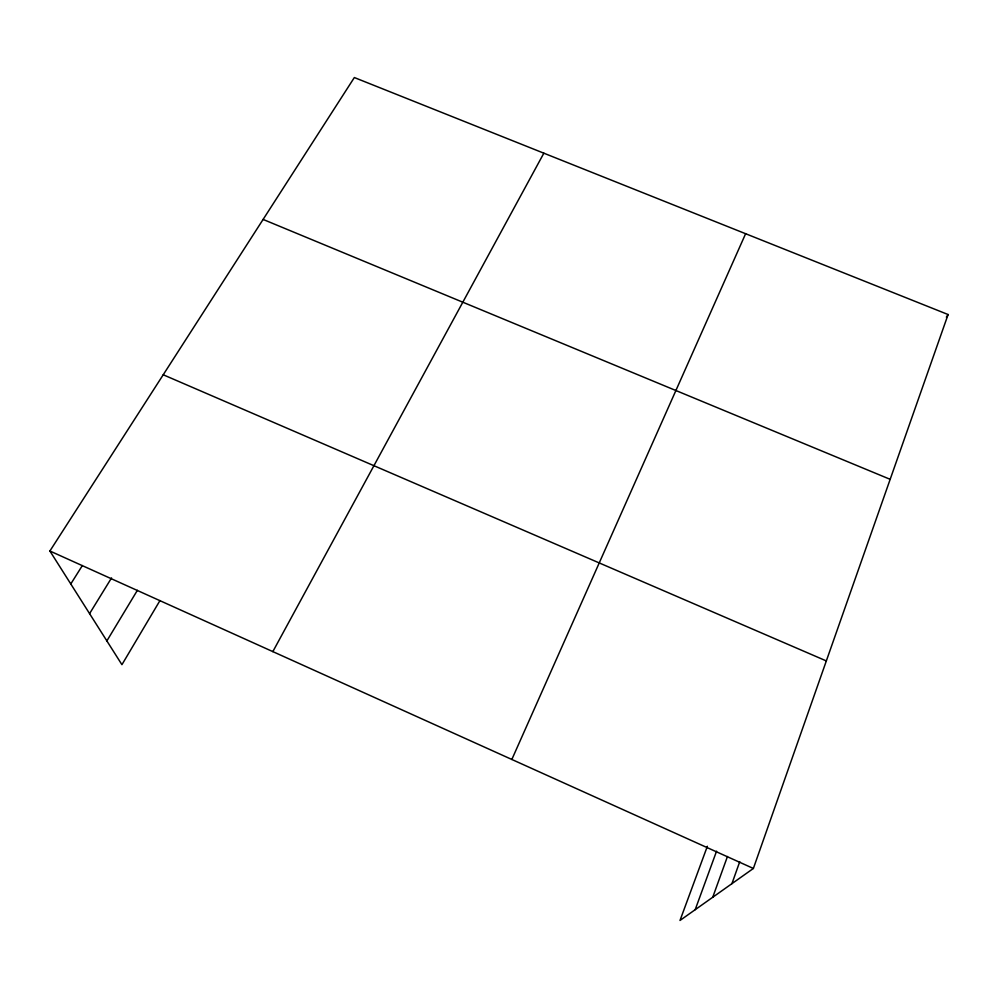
<?xml version="1.0" encoding="UTF-8"?>
<svg xmlns="http://www.w3.org/2000/svg" width="998" height="998" viewBox="0 0 998 998"><rect width="100%" height="100%" fill="white"/><g stroke="black" fill="none" stroke-linecap="round" stroke-linejoin="round"><path stroke-width="1.5" d="M707.357 846.279L680 920.455L753.378 868.46L948.1 314.532L354.34 77.545L49.9 551.008L121.931 664.68L159.967 600.559M731.921 883.667L739.755 861.673M712.734 897.264L727.455 856.496M695.194 909.677L716.564 851.182M511.837 759.466L745.618 233.719M272.841 651.607L543.848 153.181M106.873 640.903L137.387 590.317M89.583 613.62L111.539 577.929M70.783 583.967L82.36 565.542M946.354 317.102L948.1 314.532M263.11 219.435L890.166 479.327M163.223 374.774L826.332 660.925M49.9 551.008L753.378 868.46"/></g></svg>
